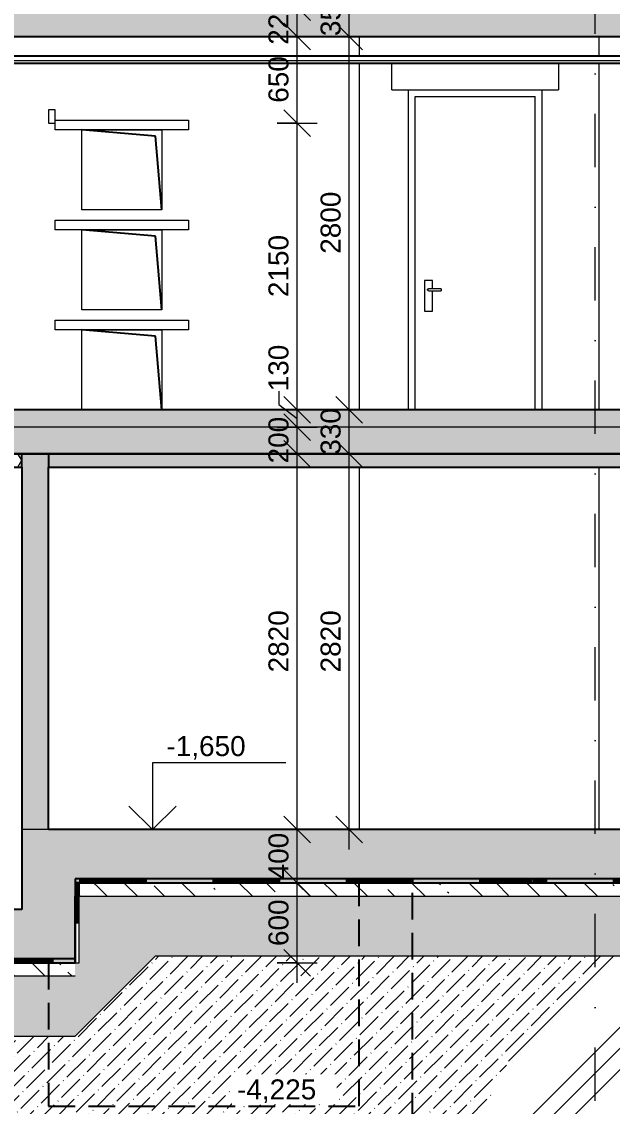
# Model space of a CAD drawing. Header units: millimetres. Extents: x 51291 to 245431, y -8645 to 72638.
# Drawn here: x 95098 to 99526, y -3725 to 4410 of the extents above; entities that cross this region are included whole.
import ezdxf

# ---------------------------------------------------------------- set-up
doc = ezdxf.new("R2010")
doc.units = ezdxf.units.MM
for name, pattern in [('HA_Dash_3mm-S1mm', [300, 200, -100]), ('HA_DashDot_10mm-S3mm', [1000, 400, -300, 0, -300]), ('HA_Dot-S4mm', [400, 0, -400])]:
    doc.linetypes.add(name, pattern=pattern)
for name, color, linetype, lineweight in [('A-____-____-DIMS', 9, 'Continuous', 5), ('A-____-____-DIMS-100', 9, 'Continuous', 5), ('A-CLNG-____-MCUT', 9, 'Continuous', 25), ('A-CLNG-____-PATT', 9, 'Continuous', 25), ('A-DETL-____-HDLN', 9, 'HA_Dash_3mm-S1mm', 25), ('A-DETL-____-THIN', 9, 'Continuous', 9), ('A-DETL-GENF-OTLN', 9, 'Continuous', 9), ('A-DOOR-____-OTLN', 9, 'Continuous', 9), ('A-DOOR-FRAM-OTLN', 9, 'Continuous', 9), ('A-FLOR-____-MCUT', 9, 'Continuous', 25), ('A-FLOR-____-PATT', 9, 'Continuous', 25), ('A-FLOR-HRAL-OTLN', 9, 'Continuous', 9), ('A-FLOR-LEVL-OTLN', 9, 'Continuous', 9), ('A-GENM-____-OTLN', 9, 'Continuous', 9), ('A-WALL-____-MCUT', 9, 'Continuous', 25), ('A-WALL-____-OTLN', 9, 'Continuous', 9), ('A-WALL-____-PATT', 9, 'Continuous', 25), ('G-____-____-DIMS', 9, 'Continuous', 5), ('I-WALL-____-MCUT', 9, 'Continuous', 25), ('I-WALL-____-OTLN', 9, 'Continuous', 9), ('S-BEAM-____-OTLN', 9, 'Continuous', 9), ('S-GRID-____-OTLN', 9, 'Continuous', 5)]:
    doc.layers.add(name, color=color, linetype=linetype, lineweight=lineweight)
doc.styles.add('Arial_1', font='arial.ttf', dxfattribs={"height": 150})
doc.dimstyles.new('Inner_Dimensions', dxfattribs={"dimscale": 304.8, "dimtxt": 153.03891, "dimasz": 0.656168, "dimexe": 0.492126, "dimexo": 0.0625, "dimgap": 0.065617, "dimtad": 1, "dimdec": 0, "dimzin": 0, "dimdsep": 46, "dimtxsty": 'Arial_1', "dimblk1": 'OBLIQUE', "dimblk2": 'OBLIQUE', "dimsah": 1, "dimcen": 0.09, "dimdle": 0.492126, "dimazin": 0, "dimtfac": 1, "dimtdec": 4, "dimtix": 1, "dimtmove": 0, "dimatfit": 3, "dimfxl": 0.492126, "dimfxlon": 1, "dimtvp": 1, "dimtolj": 1, "dimtzin": 0, "dimlwd": 9, "dimlwe": 9, "dimarcsym": 2})
doc.dimstyles.new('Inner_Dimensions_1', dxfattribs={"dimscale": 304.8, "dimtxt": 153.03891, "dimasz": 0.656168, "dimexe": 0.492126, "dimexo": 0.0625, "dimgap": 0.065617, "dimtad": 1, "dimdec": 0, "dimzin": 0, "dimdsep": 46, "dimtxsty": 'Arial_1', "dimblk1": 'OBLIQUE', "dimblk2": 'OBLIQUE', "dimsah": 1, "dimcen": 0.09, "dimdle": 0.492126, "dimazin": 0, "dimtfac": 1, "dimtdec": 4, "dimtix": 1, "dimtmove": 1, "dimatfit": 3, "dimfxl": 0.492126, "dimfxlon": 1, "dimtvp": 1, "dimtolj": 1, "dimtzin": 0, "dimlwd": 9, "dimlwe": 9, "dimarcsym": 2})
pattern_1 = [(315, (86778.3, 1865.4), (215.526, 215.526), []), (315, (86778.3, 2068.6), (215.526, 215.526), [127, -76.2, 12.7, -76.2, -127]), (315, (86778.3, 2068.6), (215.526, 215.526), [-292.1, 127, 0])]
pattern_2 = [(0, (86778.3, 1865.4), (117.187, 67.658), [78.125, -156.25]), (120, (86778.3, 1865.4), (-117.18755, 67.65879), [78.125, -156.25]), (60, (86778.3, 1865.4), (0.00045, 135.31679), [0, -156.25, 78.125, 0])]
pattern_3 = [(45, (86778.3, 1865.4), (41.4322, 151.91765), [195.312, -39.062, 3.353, -35.71])]

# ---------------------------------------------------------------- blocks, each defined once
blk = doc.blocks.new('HA_DR_Single_Swing_Solid_ButtFrame - In_FAS_900x2350_Unik-1894043-ŘEZ D-D OBJEKT D')
at = {"layer": 'A-DOOR-____-OTLN', "color": 250}
for p, q in [((6968.2, 2470), (6968.2, 2240)), ((7028.2, 2470), (6968.2, 2470)), ((7028.2, 2407.2), (7028.2, 2470)), ((7093.2, 2407.5), (6998.2, 2407.5)), ((6998.2, 2392.5), (7093.2, 2392.5)), ((7028.2, 2240), (7028.2, 2392.8)), ((6968.2, 2240), (7028.2, 2240))]:
    blk.add_line(p, q, dxfattribs=at)
for start_param, end_param in [(0, 1.570796), (1.570796, 3.141593)]:
    blk.add_ellipse((7093.2, 2400), major_axis=(0, 7.5), ratio=0.000002, start_param=start_param, end_param=end_param, dxfattribs=at)
for points, knots in [([(6990.7, 2400), (6990.7, 2400.7), (6990.8, 2401.6), (6991.2, 2402.9), (6991.7, 2403.8), (6992.1, 2404.4), (6992.5, 2404.9), (6993, 2405.4), (6993.6, 2406), (6994.3, 2406.4), (6994.9, 2406.7), (6995.3, 2406.9), (6995.8, 2407.1), (6996.2, 2407.2), (6996.7, 2407.4), (6997.2, 2407.4), (6997.7, 2407.5), (6998, 2407.5), (6998.2, 2407.5)], [0, 0, 0, 0, 0.0833333, 0.125, 0.1666667, 0.2083333, 0.2291667, 0.25, 0.2916667, 0.3333333, 0.3541667, 0.375, 0.3958333, 0.4166667, 0.4375, 0.4583333, 0.4791667, 0.5, 0.5, 0.5, 0.5]), ([(6998.2, 2392.5), (6998, 2392.5), (6997.7, 2392.5), (6997.2, 2392.6), (6996.7, 2392.6), (6996.2, 2392.8), (6995.8, 2392.9), (6995.3, 2393.1), (6994.9, 2393.3), (6994.4, 2393.5), (6994, 2393.8), (6993.5, 2394.1), (6993, 2394.6), (6992.5, 2395.1), (6992.1, 2395.6), (6991.7, 2396.2), (6991.2, 2397.1), (6990.8, 2398.4), (6990.7, 2399.3), (6990.7, 2400)], [0.5, 0.5, 0.5, 0.5, 0.5208333, 0.5416667, 0.5625, 0.5833333, 0.6041667, 0.625, 0.6458333, 0.6666667, 0.6875, 0.7083333, 0.75, 0.7708333, 0.7916667, 0.8333333, 0.875, 0.9166667, 1, 1, 1, 1])]:
    blk.add_open_spline(points, degree=3, knots=knots, dxfattribs=at)
at = {"layer": 'A-DOOR-FRAM-OTLN', "color": 250}
for p, q in [((6898.2, 1500), (6898.2, 3850)), ((6898.2, 3850), (7798.2, 3850)), ((7798.2, 1500), (7798.2, 3850))]:
    blk.add_line(p, q, dxfattribs=at)
blk = doc.blocks.new('HA_SFR_Wood_Rectangle - 50x100 JAKL-1851006-ŘEZ D-D OBJEKT D')
at = {"layer": 'S-BEAM-____-OTLN', "color": 250}
for p, q in [((8528.2, 3750), (8478.2, 3750)), ((8478.2, 3750), (8478.2, 3650)), ((8528.2, 3650), (8528.2, 3750)), ((8478.2, 3650), (8528.2, 3650))]:
    blk.add_line(p, q, dxfattribs=at)
blk = doc.blocks.new('TB_Porotherm KP7_1250mm - TB_Porotherm KP7_1250mm-V49-ŘEZ D-D OBJEKT D')
at = {"layer": 'A-GENM-____-OTLN', "color": 250}
for p, q in [((6723.2, 3900), (6723.2, 4100)), ((7973.2, 4100), (7973.2, 3900)), ((6723.2, 3900), (7973.2, 3900))]:
    blk.add_line(p, q, dxfattribs=at)
blk = doc.blocks.new('HA_GM_Opening_Rectangle_WallBased - Default-1970107-ŘEZ D-D OBJEKT D')
at = {"layer": 'A-DETL-GENF-OTLN', "color": 10, "lineweight": 25}
for p, q in [((4949.9, 3551.7), (4398.2, 3600)), ((4998.2, 3000), (4949.9, 3551.7))]:
    blk.add_line(p, q, dxfattribs=at)
blk = doc.blocks.new('HA_GM_Opening_Rectangle_WallBased - Default-1970372-ŘEZ D-D OBJEKT D')
at = {"layer": 'A-DETL-GENF-OTLN', "color": 10, "lineweight": 25}
for p, q in [((4949.9, 2051.7), (4398.2, 2100)), ((4998.2, 1500), (4949.9, 2051.7))]:
    blk.add_line(p, q, dxfattribs=at)
blk = doc.blocks.new('HA_GM_Opening_Rectangle_WallBased - Default-1970516-ŘEZ D-D OBJEKT D')
at = {"layer": 'A-DETL-GENF-OTLN', "color": 10, "lineweight": 25}
for p, q in [((4949.9, 2801.7), (4398.2, 2850)), ((4998.2, 2250), (4949.9, 2801.7))]:
    blk.add_line(p, q, dxfattribs=at)
blk = doc.blocks.new('TB_Porotherm KP11_5_1000mm - TB_Porotherm KP11_5_1000mm-V63-ŘEZ D-D OBJEKT D')
at = {"layer": 'A-GENM-____-OTLN', "color": 250}
for p, q in [((8528.2, 6750), (8528.2, 6821)), ((8528.2, 6821), (9528.2, 6821)), ((9528.2, 6821), (9528.2, 6750)), ((9528.2, 6750), (8528.2, 6750))]:
    blk.add_line(p, q, dxfattribs=at)
blk = doc.blocks.new('185-01_OBJEKT D_Central_rvt-2-ŘEZ D-D OBJEKT D')
at = {"layer": 'A-FLOR-____-PATT', "lineweight": 9}
for points in [[(9251.4, 4300), (22158.2, 4300), (22158.2, 4520), (-5301.8, 4520), (-5301.8, 4300), (8692, 4300)], [(22158.2, 1170), (22158.2, 1370), (-5661.8, 1370), (-5661.8, 1170), (22117.6, 1170)]]:
    blk.add_hatch(color=254, dxfattribs=at).paths.add_polyline_path(points)
at = {"layer": 'A-FLOR-____-PATT', "lineweight": 5}
h = blk.add_hatch(color=7, dxfattribs=at)
h.paths.add_polyline_path([(-5301.8, 1370), (-1316.8, 1370), (-1316.8, 1500), (-5301.8, 1500), (-5301.8, 1387.2)])
h.paths.add_polyline_path([(21558.2, 1370), (21798.2, 1370), (21798.2, 1500), (-1201.8, 1500), (-1201.8, 1370), (20998.8, 1370)])
at = {"layer": 'A-CLNG-____-MCUT', "color": 10}
for p, q in [((12218.2, 4152), (1273.2, 4152)), ((1273.2, 4100), (12218.2, 4100))]:
    blk.add_line(p, q, dxfattribs=at)
at = {"layer": 'A-CLNG-____-MCUT', "color": 250, "lineweight": 9}
blk.add_line((12218.2, 4116), (1273.2, 4116), dxfattribs=at)
at = {"layer": 'A-FLOR-____-MCUT', "color": 10}
for p, q in [((1273.2, 4300), (12218.2, 4300)), ((20998.2, 1500), (-1201.8, 1500)), ((-5661.8, 1170), (22158.2, 1170))]:
    blk.add_line(p, q, dxfattribs=at)
at = {"layer": 'A-FLOR-____-MCUT', "color": 250, "lineweight": 9}
blk.add_line((21798.2, 1370), (-1201.8, 1370), dxfattribs=at)
at = {"layer": 'A-WALL-____-OTLN', "color": 250}
for p, q in [((6848.2, 1500), (6848.2, 3900)), ((6848.2, 3900), (7848.2, 3900)), ((7848.2, 3900), (7848.2, 1500))]:
    blk.add_line(p, q, dxfattribs=at)
at = {"layer": 'I-WALL-____-OTLN', "color": 250}
for p, q in [((6478.2, 4300), (6478.2, 4152)), ((8278.2, 4152), (8278.2, 4300)), ((6478.2, 4100), (6478.2, 1500)), ((8278.2, 1500), (8278.2, 4100)), ((6478.2, 3680), (6478.2, 3680)), ((4398.2, 3000), (4398.2, 3600)), ((4398.2, 3600), (4998.2, 3600)), ((4998.2, 3600), (4998.2, 3000)), ((4998.2, 3000), (4398.2, 3000)), ((4398.2, 2250), (4398.2, 2850)), ((4398.2, 2850), (4998.2, 2850)), ((4998.2, 2850), (4998.2, 2250)), ((4998.2, 2250), (4398.2, 2250)), ((4398.2, 1500), (4398.2, 2100)), ((4398.2, 2100), (4998.2, 2100)), ((4998.2, 2100), (4998.2, 1500))]:
    blk.add_line(p, q, dxfattribs=at)
at = {"layer": 'A-DOOR-____-OTLN', "color": 250, "lineweight": 9}
blk.add_blockref('HA_DR_Single_Swing_Solid_ButtFrame - In_FAS_900x2350_Unik-1894043-ŘEZ D-D OBJEKT D', (0, 0), dxfattribs=at)
at = {"layer": 'A-GENM-____-OTLN', "color": 250, "lineweight": 9}
for name, p in [('TB_Porotherm KP7_1250mm - TB_Porotherm KP7_1250mm-V49-ŘEZ D-D OBJEKT D', (0, 0)), ('TB_Porotherm KP11_5_1000mm - TB_Porotherm KP11_5_1000mm-V63-ŘEZ D-D OBJEKT D', (-4330, -3150)), ('HA_GM_Opening_Rectangle_WallBased - Default-1970107-ŘEZ D-D OBJEKT D', (0, 0)), ('TB_Porotherm KP11_5_1000mm - TB_Porotherm KP11_5_1000mm-V63-ŘEZ D-D OBJEKT D', (-4330, -3900)), ('HA_GM_Opening_Rectangle_WallBased - Default-1970516-ŘEZ D-D OBJEKT D', (0, 0)), ('TB_Porotherm KP11_5_1000mm - TB_Porotherm KP11_5_1000mm-V63-ŘEZ D-D OBJEKT D', (-4330, -4650)), ('HA_GM_Opening_Rectangle_WallBased - Default-1970372-ŘEZ D-D OBJEKT D', (0, 0))]:
    blk.add_blockref(name, p, dxfattribs=at)
at = {"layer": 'S-BEAM-____-OTLN', "color": 250, "lineweight": 9}
blk.add_blockref('HA_SFR_Wood_Rectangle - 50x100 JAKL-1851006-ŘEZ D-D OBJEKT D', (-4329.9, 0), dxfattribs=at)
blk = doc.blocks.new('Railing - 25mm-2230706-ŘEZ D-D OBJEKT D')
at = {"layer": 'A-FLOR-HRAL-OTLN'}
blk.add_line((8278, 1500), (8278, 2541), dxfattribs=at)
blk = doc.blocks.new('Railing - Railing-2230544-ŘEZ D-D OBJEKT D')
blk.add_blockref('Railing - 25mm-2230706-ŘEZ D-D OBJEKT D', (0, 0))
blk = doc.blocks.new('Top Rail Type - Top Rail_Internal_-2230694-ŘEZ D-D OBJEKT D')
at = {"layer": 'A-FLOR-HRAL-OTLN'}
blk.add_line((8278, 2541), (8278, 2600), dxfattribs=at)
blk = doc.blocks.new('Spot Elevations - Default-792506-ŘEZ D-D OBJEKT D')
at = {"layer": 'G-____-____-DIMS', "lineweight": 9}
for p, q in [((5929, -1150), (4929, -1150)), ((4929, -1150), (4929, -1650)), ((4752.3, -1473.2), (4929, -1650)), ((4929, -1650), (5105.8, -1473.2))]:
    blk.add_line(p, q, dxfattribs=at)
blk = doc.blocks.new('DIMBLOCK48-ŘEZ D-D OBJEKT D')
at = {"layer": 'A-____-____-DIMS-100', "lineweight": 9}
for p, q in [((97553.8, 1170), (97453.8, 1270)), ((97403.8, 1170), (97703.8, 1170)), ((97553.8, 1170), (97403.8, 1170)), ((97553.8, -1800), (97553.8, 1170)), ((97553.8, 1170), (97653.8, 1070)), ((97553.8, -1650), (97453.8, -1550)), ((97403.8, -1650), (97703.8, -1650)), ((97553.8, -1650), (97403.8, -1650)), ((97553.8, -1650), (97653.8, -1750))]:
    blk.add_line(p, q, dxfattribs=at)
at = {"layer": 'A-____-____-DIMS-100', "color": 0, "lineweight": 9, "insert": (97339.1, -470.7), "char_height": 150, "width": 553.765, "attachment_point": 1, "rotation": 90, "line_spacing_factor": 0.941778, "style": 'Arial_1'}
blk.add_mtext('2820', dxfattribs=at)
blk = doc.blocks.new('_Oblique')
at = {"color": 0, "linetype": 'ByBlock', "lineweight": -2}
blk.add_line((-0.5, -0.5), (0.5, 0.5), dxfattribs=at)
blk = doc.blocks.new('DIMBLOCK49-ŘEZ D-D OBJEKT D')
at = {"layer": 'A-____-____-DIMS-100', "lineweight": 9}
for p, q in [((97553.8, 1500), (97453.8, 1600)), ((97403.8, 1500), (97703.8, 1500)), ((97553.8, 1500), (97403.8, 1500)), ((97553.8, 1170), (97553.8, 1500)), ((97553.8, 1500), (97653.8, 1400)), ((97553.8, 1170), (97453.8, 1270)), ((97403.8, 1170), (97703.8, 1170)), ((97553.8, 1170), (97403.8, 1170)), ((97553.8, 1170), (97653.8, 1070))]:
    blk.add_line(p, q, dxfattribs=at)
at = {"layer": 'A-____-____-DIMS-100', "color": 0, "lineweight": 9, "insert": (97339.1, 1161.9), "char_height": 150, "width": 415.324, "attachment_point": 1, "rotation": 90, "line_spacing_factor": 0.941778, "style": 'Arial_1'}
blk.add_mtext('330', dxfattribs=at)
blk = doc.blocks.new('DIMBLOCK50-ŘEZ D-D OBJEKT D')
at = {"layer": 'A-____-____-DIMS-100', "lineweight": 9}
for p, q in [((97553.8, 4300), (97453.8, 4400)), ((97403.8, 4300), (97703.8, 4300)), ((97553.8, 4300), (97403.8, 4300)), ((97553.8, 1500), (97553.8, 4300)), ((97553.8, 4300), (97653.8, 4200)), ((97553.8, 1500), (97453.8, 1600)), ((97403.8, 1500), (97703.8, 1500)), ((97553.8, 1500), (97403.8, 1500)), ((97553.8, 1500), (97653.8, 1400))]:
    blk.add_line(p, q, dxfattribs=at)
at = {"layer": 'A-____-____-DIMS-100', "color": 0, "lineweight": 9, "insert": (97339.1, 2669.3), "char_height": 150, "width": 553.765, "attachment_point": 1, "rotation": 90, "line_spacing_factor": 0.941778, "style": 'Arial_1'}
blk.add_mtext('2800', dxfattribs=at)
blk = doc.blocks.new('DIMBLOCK51-ŘEZ D-D OBJEKT D')
at = {"layer": 'A-____-____-DIMS-100', "lineweight": 9}
for p, q in [((97553.8, 4650), (97453.8, 4750)), ((97403.8, 4650), (97703.8, 4650)), ((97553.8, 4650), (97403.8, 4650)), ((97553.8, 4300), (97553.8, 4650)), ((97553.8, 4650), (97653.8, 4550)), ((97553.8, 4300), (97453.8, 4400)), ((97403.8, 4300), (97703.8, 4300)), ((97553.8, 4300), (97403.8, 4300)), ((97553.8, 4300), (97653.8, 4200))]:
    blk.add_line(p, q, dxfattribs=at)
at = {"layer": 'A-____-____-DIMS-100', "color": 0, "lineweight": 9, "insert": (97339.1, 4301.9), "char_height": 150, "width": 415.324, "attachment_point": 1, "rotation": 90, "line_spacing_factor": 0.941778, "style": 'Arial_1'}
blk.add_mtext('350', dxfattribs=at)
blk = doc.blocks.new('DIMBLOCK55-ŘEZ D-D OBJEKT D')
at = {"layer": 'A-____-____-DIMS-100', "lineweight": 9}
for p, q in [((97162.9, 1170), (97062.9, 1270)), ((97012.9, 1170), (97312.9, 1170)), ((97162.9, 1170), (97012.9, 1170)), ((97162.9, -1800), (97162.9, 1170)), ((97162.9, 1170), (97262.9, 1070)), ((97162.9, -1650), (97062.9, -1550)), ((97012.9, -1650), (97312.9, -1650)), ((97162.9, -1650), (97012.9, -1650)), ((97162.9, -1650), (97262.9, -1750))]:
    blk.add_line(p, q, dxfattribs=at)
at = {"layer": 'A-____-____-DIMS-100', "color": 0, "lineweight": 9, "insert": (96948.2, -470.7), "char_height": 150, "width": 553.765, "attachment_point": 1, "rotation": 90, "line_spacing_factor": 0.941778, "style": 'Arial_1'}
blk.add_mtext('2820', dxfattribs=at)
blk = doc.blocks.new('DIMBLOCK56-ŘEZ D-D OBJEKT D')
at = {"layer": 'A-____-____-DIMS-100', "lineweight": 9}
for p, q in [((97162.9, 1370), (97062.9, 1470)), ((97012.9, 1370), (97312.9, 1370)), ((97162.9, 1370), (97012.9, 1370)), ((97162.9, 1170), (97162.9, 1370)), ((97162.9, 1370), (97262.9, 1270)), ((97162.9, 1170), (97062.9, 1270)), ((97012.9, 1170), (97312.9, 1170)), ((97162.9, 1170), (97012.9, 1170)), ((97162.9, 1170), (97262.9, 1070))]:
    blk.add_line(p, q, dxfattribs=at)
at = {"layer": 'A-____-____-DIMS-100', "color": 0, "lineweight": 9, "insert": (96948.2, 1096.9), "char_height": 150, "width": 415.324, "attachment_point": 1, "rotation": 90, "line_spacing_factor": 0.941778, "style": 'Arial_1'}
blk.add_mtext('200', dxfattribs=at)
blk = doc.blocks.new('DIMBLOCK57-ŘEZ D-D OBJEKT D')
at = {"layer": 'A-____-____-DIMS-100', "lineweight": 9}
for p, q in [((97025.2, 1637.7), (97025.2, 1537.7)), ((97162.9, 1500), (97062.9, 1600)), ((97012.9, 1500), (97312.9, 1500)), ((97162.9, 1500), (97012.9, 1500)), ((97025.2, 1537.7), (97162.9, 1435)), ((97162.9, 1370), (97062.9, 1470)), ((97162.9, 1370), (97162.9, 1500)), ((97162.9, 1500), (97262.9, 1400)), ((97012.9, 1370), (97312.9, 1370)), ((97162.9, 1370), (97012.9, 1370)), ((97162.9, 1370), (97262.9, 1270))]:
    blk.add_line(p, q, dxfattribs=at)
at = {"layer": 'A-____-____-DIMS-100', "color": 0, "lineweight": 9, "insert": (96948.2, 1637.7), "char_height": 150, "width": 415.324, "attachment_point": 1, "rotation": 90, "line_spacing_factor": 0.941778, "style": 'Arial_1'}
blk.add_mtext('130', dxfattribs=at)
blk = doc.blocks.new('DIMBLOCK58-ŘEZ D-D OBJEKT D')
at = {"layer": 'A-____-____-DIMS-100', "lineweight": 9}
for p, q in [((97162.9, 3650), (97062.9, 3750)), ((97012.9, 3650), (97312.9, 3650)), ((97162.9, 3650), (97012.9, 3650)), ((97162.9, 1500), (97162.9, 3650)), ((97162.9, 3650), (97262.9, 3550)), ((97162.9, 1500), (97062.9, 1600)), ((97012.9, 1500), (97312.9, 1500)), ((97162.9, 1500), (97012.9, 1500)), ((97162.9, 1500), (97262.9, 1400))]:
    blk.add_line(p, q, dxfattribs=at)
at = {"layer": 'A-____-____-DIMS-100', "color": 0, "lineweight": 9, "insert": (96948.2, 2344.3), "char_height": 150, "width": 553.765, "attachment_point": 1, "rotation": 90, "line_spacing_factor": 0.941778, "style": 'Arial_1'}
blk.add_mtext('2150', dxfattribs=at)
blk = doc.blocks.new('DIMBLOCK59-ŘEZ D-D OBJEKT D')
at = {"layer": 'A-____-____-DIMS-100', "lineweight": 9}
for p, q in [((97162.9, 4300), (97062.9, 4400)), ((97012.9, 4300), (97312.9, 4300)), ((97162.9, 4300), (97012.9, 4300)), ((97162.9, 3650), (97162.9, 4300)), ((97162.9, 4300), (97262.9, 4200)), ((97162.9, 3650), (97062.9, 3750)), ((97012.9, 3650), (97312.9, 3650)), ((97162.9, 3650), (97012.9, 3650)), ((97162.9, 3650), (97262.9, 3550))]:
    blk.add_line(p, q, dxfattribs=at)
at = {"layer": 'A-____-____-DIMS-100', "color": 0, "lineweight": 9, "insert": (96948.2, 3801.9), "char_height": 150, "width": 415.324, "attachment_point": 1, "rotation": 90, "line_spacing_factor": 0.941778, "style": 'Arial_1'}
blk.add_mtext('650', dxfattribs=at)
blk = doc.blocks.new('DIMBLOCK60-ŘEZ D-D OBJEKT D')
at = {"layer": 'A-____-____-DIMS-100', "lineweight": 9}
for p, q in [((97162.9, 4520), (97062.9, 4620)), ((97012.9, 4520), (97312.9, 4520)), ((97162.9, 4520), (97012.9, 4520)), ((97162.9, 4300), (97162.9, 4520)), ((97162.9, 4520), (97262.9, 4420)), ((97162.9, 4300), (97062.9, 4400)), ((97012.9, 4300), (97312.9, 4300)), ((97162.9, 4300), (97012.9, 4300)), ((97162.9, 4300), (97262.9, 4200))]:
    blk.add_line(p, q, dxfattribs=at)
at = {"layer": 'A-____-____-DIMS-100', "color": 0, "lineweight": 9, "insert": (96948.2, 4236.9), "char_height": 150, "width": 415.324, "attachment_point": 1, "rotation": 90, "line_spacing_factor": 0.941778, "style": 'Arial_1'}
blk.add_mtext('220', dxfattribs=at)
blk = doc.blocks.new('DIMBLOCK68-ŘEZ D-D OBJEKT D')
at = {"layer": 'A-____-____-DIMS-100', "lineweight": 9}
for p, q in [((97162.9, -2050), (97062.9, -1950)), ((97012.9, -2050), (97312.9, -2050)), ((97162.9, -2050), (97012.9, -2050)), ((97162.9, -2800), (97162.9, -2050)), ((97162.9, -2050), (97262.9, -2150)), ((97162.9, -2650), (97062.9, -2550)), ((97012.9, -2650), (97312.9, -2650)), ((97162.9, -2650), (97012.9, -2650)), ((97162.9, -2650), (97262.9, -2750))]:
    blk.add_line(p, q, dxfattribs=at)
at = {"layer": 'A-____-____-DIMS-100', "color": 0, "lineweight": 9, "insert": (96948.2, -2523.1), "char_height": 150, "width": 415.324, "attachment_point": 1, "rotation": 90, "line_spacing_factor": 0.941778, "style": 'Arial_1'}
blk.add_mtext('600', dxfattribs=at)
blk = doc.blocks.new('DIMBLOCK69-ŘEZ D-D OBJEKT D')
at = {"layer": 'A-____-____-DIMS-100', "lineweight": 9}
for p, q in [((97162.9, -2050), (97162.9, -1500)), ((97162.9, -1650), (97062.9, -1550)), ((97012.9, -1650), (97312.9, -1650)), ((97162.9, -1650), (97012.9, -1650)), ((97162.9, -1650), (97262.9, -1750)), ((97162.9, -2050), (97062.9, -1950)), ((97012.9, -2050), (97312.9, -2050)), ((97162.9, -2050), (97012.9, -2050)), ((97162.9, -2050), (97262.9, -2150))]:
    blk.add_line(p, q, dxfattribs=at)
at = {"layer": 'A-____-____-DIMS-100', "color": 0, "lineweight": 9, "insert": (96948.2, -2023.1), "char_height": 150, "width": 415.324, "attachment_point": 1, "rotation": 90, "line_spacing_factor": 0.941778, "style": 'Arial_1'}
blk.add_mtext('400', dxfattribs=at)

msp = doc.modelspace()

# ---------------------------------------------------------------- hatches: boundary and pattern name
at = {"layer": 'A-CLNG-____-PATT', "lineweight": 5}
h = msp.add_hatch(dxfattribs=at)
h.set_pattern_fill('FP_29', color=256, style=0, pattern_type=2)
h.set_pattern_definition(pattern_2)
h.paths.add_polyline_path([(95098.4, 1070), (95098.4, 1170), (92983.4, 1170), (92983.4, 1070), (94248.4, 1070)])
h = msp.add_hatch(dxfattribs=at)
h.set_pattern_fill('FP_29', color=256, style=0, pattern_type=2)
h.set_pattern_definition(pattern_2)
h.paths.add_polyline_path([(100401.8, 1070), (103453.4, 1070), (103453.4, 1170), (95298.4, 1170), (95298.4, 1070), (99842.4, 1070)])
h = msp.add_hatch(dxfattribs=at)
h.set_pattern_fill('FP_30', color=256, angle=-270, style=0, pattern_type=2)
h.set_pattern_definition([(270, (100033.5, -2020), (1000, 6e-14), []), (270, (100023.5, -2020), (1000, 6e-14), []), (270, (100013.5, -2020), (1000, 6e-14), []), (270, (100003.5, -2020), (1000, 6e-14), []), (270, (99993.5, -2020), (1000, 6e-14), []), (270, (99983.5, -2020), (1000, 6e-14), []), (270, (99973.5, -2020), (1000, 6e-14), []), (270, (99963.5, -2020), (1000, 6e-14), []), (270, (99953.5, -2020), (1000, 6e-14), []), (270, (99943.5, -2020), (1000, 6e-14), []), (270, (99933.5, -2020), (1000, 6e-14), []), (270, (99923.5, -2020), (1000, 6e-14), []), (270, (99913.5, -2020), (1000, 6e-14), []), (270, (99903.5, -2020), (1000, 6e-14), []), (270, (99893.5, -2020), (1000, 6e-14), []), (270, (99883.5, -2020), (1000, 6e-14), []), (270, (99873.5, -2020), (1000, 6e-14), []), (270, (99863.5, -2020), (1000, 6e-14), []), (270, (99853.5, -2020), (1000, 6e-14), []), (270, (99843.5, -2020), (1000, 6e-14), []), (270, (99833.5, -2020), (1000, 6e-14), []), (270, (99823.5, -2020), (1000, 6e-14), []), (270, (99813.5, -2020), (1000, 6e-14), []), (270, (99803.5, -2020), (1000, 6e-14), []), (270, (99793.5, -2020), (1000, 6e-14), []), (270, (99783.5, -2020), (1000, 6e-14), []), (270, (99773.5, -2020), (1000, 6e-14), []), (270, (99763.5, -2020), (1000, 6e-14), []), (270, (99753.5, -2020), (1000, 6e-14), []), (270, (99743.5, -2020), (1000, 6e-14), []), (270, (99733.5, -2020), (1000, 6e-14), []), (270, (99723.5, -2020), (1000, 6e-14), []), (270, (99713.5, -2020), (1000, 6e-14), []), (270, (99703.5, -2020), (1000, 6e-14), []), (270, (99693.5, -2020), (1000, 6e-14), []), (270, (99683.5, -2020), (1000, 6e-14), []), (270, (99673.5, -2020), (1000, 6e-14), []), (270, (99663.5, -2020), (1000, 6e-14), []), (270, (99653.5, -2020), (1000, 6e-14), []), (270, (99643.5, -2020), (1000, 6e-14), []), (270, (99633.5, -2020), (1000, 6e-14), []), (270, (99623.5, -2020), (1000, 6e-14), []), (270, (99613.5, -2020), (1000, 6e-14), []), (270, (99603.5, -2020), (1000, 6e-14), []), (270, (99593.5, -2020), (1000, 6e-14), []), (270, (99583.5, -2020), (1000, 6e-14), []), (270, (99573.5, -2020), (1000, 6e-14), []), (270, (99563.5, -2020), (1000, 6e-14), []), (270, (99553.5, -2020), (1000, 6e-14), []), (270, (99543.5, -2020), (1000, 6e-14), []), (270, (99533.5, -2020), (1000, 6e-14), [])])
h.paths.add_polyline_path([(104317.6, -2050), (104568.5, -2050), (104568.5, -2020), (95498.4, -2020), (95498.4, -2050), (102080, -2050)])
h = msp.add_hatch(dxfattribs=at)
h.set_pattern_fill('FP_31', color=256, angle=-270, style=0, pattern_type=2)
h.set_pattern_definition([(270, (99333.5, -2620), (1000, 6e-14), []), (270, (99323.5, -2620), (1000, 6e-14), []), (270, (99313.5, -2620), (1000, 6e-14), []), (270, (99303.5, -2620), (1000, 6e-14), []), (270, (99293.5, -2620), (1000, 6e-14), []), (270, (99283.5, -2620), (1000, 6e-14), []), (270, (99273.5, -2620), (1000, 6e-14), []), (270, (99263.5, -2620), (1000, 6e-14), []), (270, (99253.5, -2620), (1000, 6e-14), []), (270, (99243.5, -2620), (1000, 6e-14), []), (270, (99233.5, -2620), (1000, 6e-14), []), (270, (99223.5, -2620), (1000, 6e-14), []), (270, (99213.5, -2620), (1000, 6e-14), []), (270, (99203.5, -2620), (1000, 6e-14), []), (270, (99193.5, -2620), (1000, 6e-14), []), (270, (99183.5, -2620), (1000, 6e-14), []), (270, (99173.5, -2620), (1000, 6e-14), []), (270, (99163.5, -2620), (1000, 6e-14), []), (270, (99153.5, -2620), (1000, 6e-14), []), (270, (99143.5, -2620), (1000, 6e-14), []), (270, (99133.5, -2620), (1000, 6e-14), []), (270, (99123.5, -2620), (1000, 6e-14), []), (270, (99113.5, -2620), (1000, 6e-14), []), (270, (99103.5, -2620), (1000, 6e-14), []), (270, (99093.5, -2620), (1000, 6e-14), []), (270, (99083.5, -2620), (1000, 6e-14), []), (270, (99073.5, -2620), (1000, 6e-14), []), (270, (99063.5, -2620), (1000, 6e-14), []), (270, (99053.5, -2620), (1000, 6e-14), []), (270, (99043.5, -2620), (1000, 6e-14), []), (270, (99033.5, -2620), (1000, 6e-14), []), (270, (99023.5, -2620), (1000, 6e-14), []), (270, (99013.5, -2620), (1000, 6e-14), []), (270, (99003.5, -2620), (1000, 6e-14), []), (270, (98993.5, -2620), (1000, 6e-14), []), (270, (98983.5, -2620), (1000, 6e-14), []), (270, (98973.5, -2620), (1000, 6e-14), []), (270, (98963.5, -2620), (1000, 6e-14), []), (270, (98953.5, -2620), (1000, 6e-14), []), (270, (98943.5, -2620), (1000, 6e-14), []), (270, (98933.5, -2620), (1000, 6e-14), []), (270, (98923.5, -2620), (1000, 6e-14), []), (270, (98913.5, -2620), (1000, 6e-14), []), (270, (98903.5, -2620), (1000, 6e-14), []), (270, (98893.5, -2620), (1000, 6e-14), []), (270, (98883.5, -2620), (1000, 6e-14), []), (270, (98873.5, -2620), (1000, 6e-14), []), (270, (98863.5, -2620), (1000, 6e-14), []), (270, (98853.5, -2620), (1000, 6e-14), []), (270, (98843.5, -2620), (1000, 6e-14), []), (270, (98833.5, -2620), (1000, 6e-14), [])])
h.paths.add_polyline_path([(94098.4, -2650), (95498.4, -2650), (95498.4, -2620), (94098.4, -2620)])
at = {"layer": 'A-DETL-GENF-OTLN', "lineweight": 5}
h = msp.add_hatch(dxfattribs=at)
h.set_pattern_fill('FP_33', color=50, style=0, pattern_type=2)
h.set_pattern_definition([(45, (86778.3, 1865.4), (-449.013, 449.013), []), (45, (86937.05, 1865.4), (0, 898.026), []), (45, (86619.55, 1865.4), (0, 898.026), [])])
h.paths.add_polyline_path([(99842.4, -4390.7), (114228.6, -4390.7), (114228.6, -2600), (114093.6, -2600), (113653.1, -2590.5), (113325.9, -2556.1), (112957.2, -2648), (112607.9, -2560.9), (112451.2, -2600), (112003.4, -2631.7), (111844.2, -2615), (111558.9, -2522.3), (111170.8, -2619.1), (110233.1, -2553.5), (109760.4, -2636.9), (109263.1, -2584.6), (108405.3, -2645.4), (106286.6, -2571.4), (106048.4, -2600), (105778.7, -2600), (105628.2, -2618.1), (105369.6, -2590.9), (101870.7, -2675.6), (101755, -2537.7), (101253.9, -2600), (100633.9, -2645.9), (100333.2, -2536.5), (99748.2, -2598.8), (99440.9, -2600), (98840.9, -3200), (98328.4, -4225), (94598.4, -4225), (94085.9, -3200), (84548.6, -3200), (84548.6, -4390.7), (98840.9, -4390.7)])
h.paths.add_polyline_path([(117743.2, -4390.7), (117743.2, 1482.7), (117197.7, 1501.8), (117197.7, 1493.5), (117479.6, 1488.6), (117388.7, 449.5), (117388.7, 250), (116688.6, 250), (116688.6, 451.2), (116607.9, 1374.2), (115670.5, 1374.2), (114474.5, 1415.9), (114258.6, 1200), (114588.6, 1200), (114588.6, -4390.7), (114723.6, -4390.7)])
h.paths.add_polyline_path([(81941.7, -4390.7), (84248.6, -4390.7), (84248.6, -500), (84548.6, -500), (82978.8, 1069.8), (82878.1, 1068.7), (82797.7, 150), (82797.7, -50), (82146.1, -50), (82146.1, 151.2), (82068.5, 1038), (81941.7, 1033.6), (81941.7, -4359.2)])
h.paths.add_polyline_path([(82596.1, 150), (82597.7, 150), (82597.7, 1276.6), (82596.1, 1276.5), (82596.1, 449.5)])
h.paths.add_polyline_path([(82316.1, 150), (82316.1, 1046.6), (82307.5, 1046.3), (82307.5, 150)])
h = msp.add_hatch(dxfattribs=at)
h.set_pattern_fill('FP_36', color=50, style=0, pattern_type=2)
h.set_pattern_definition([(45, (86778.3, 1865.4), (41.43221, 151.91765), [195.313, -39.063, 3.353, -35.71])])
h.paths.add_polyline_path([(95948.4, -2750), (96098.4, -2600), (99230.9, -2600), (99748.2, -2598.8), (100333.2, -2536.5), (100633.9, -2645.9), (101253.9, -2600), (101755, -2537.7), (101870.7, -2675.6), (105369.6, -2590.9), (105628.2, -2618.1), (105778.7, -2600), (106048.4, -2600), (106286.6, -2571.4), (108405.3, -2645.4), (109263.1, -2584.6), (109760.4, -2636.9), (110233.1, -2553.5), (111170.8, -2619.1), (111558.9, -2522.3), (111844.2, -2615), (112003.4, -2631.7), (112451.2, -2600), (112607.9, -2560.9), (112957.2, -2648), (113325.9, -2556.1), (113653.1, -2590.5), (114093.6, -2600), (114228.6, -2600), (114228.6, -2150), (95528.4, -2150), (95528.4, -2650), (95498.4, -2650), (95498.4, -2750)])
h = msp.add_hatch(dxfattribs=at)
h.set_pattern_fill('FP_35', color=50, style=0, pattern_type=2)
h.set_pattern_definition(pattern_3)
h.paths.add_polyline_path([(98328.4, -4225), (98840.9, -3200), (99440.9, -2600), (96098.4, -2600), (95498.4, -3200), (94085.9, -3200), (94598.4, -4225), (97604.8, -4225)])
h = msp.add_hatch(dxfattribs=at)
h.set_pattern_fill('FP_35', color=50, style=0, pattern_type=2)
h.set_pattern_definition(pattern_3)
h.paths.add_polyline_path([(84548.6, -3200), (95498.4, -3200), (95948.4, -2750), (84548.6, -2750)])
at = {"layer": 'A-FLOR-____-PATT', "lineweight": 9}
for points in [[(113308.6, -2050), (113308.6, -1650), (95098.4, -1650), (95098.4, -2050), (113268, -2050)], [(95498.4, -2650), (95498.4, -2250), (85488.6, -2250), (85488.6, -2650), (95367.2, -2650)]]:
    msp.add_hatch(color=256, dxfattribs=at).paths.add_polyline_path(points)
at = {"layer": 'A-FLOR-____-PATT', "lineweight": 5}
h = msp.add_hatch(dxfattribs=at)
h.set_pattern_fill('FP_28', color=256, style=0, pattern_type=2)
h.set_pattern_definition(pattern_1)
h.paths.add_polyline_path([(113268, -2150), (113308.6, -2150), (113308.6, -2050), (95498.4, -2050.9), (95498.4, -2150), (112607.9, -2150)])
h = msp.add_hatch(dxfattribs=at)
h.set_pattern_fill('FP_28', color=256, style=0, pattern_type=2)
h.set_pattern_definition(pattern_1)
h.paths.add_polyline_path([(85488.6, -2750), (95498.4, -2750), (95498.4, -2650), (85488.6, -2650)])
at = {"layer": 'A-WALL-____-PATT', "lineweight": 9}
for points in [[(95098.4, -1650), (95298.4, -1650), (95298.4, 1170), (95098.4, 1170), (95098.4, -800.7)], [(95367.2, -2250), (95498.4, -2250), (95498.4, -2050), (95098.4, -2050.9), (95098.4, -2250)]]:
    msp.add_hatch(color=256, dxfattribs=at).paths.add_polyline_path(points)
at = {"layer": 'A-WALL-____-PATT', "lineweight": 5}
h = msp.add_hatch(dxfattribs=at)
h.set_pattern_fill('FP_32', color=256, angle=90, style=0, pattern_type=2)
h.set_pattern_definition([(180, (95528.4, -2350), (-2e-12, -1000), []), (180, (95528.4, -2340), (-2e-12, -1000), []), (180, (95528.4, -2330), (-2e-12, -1000), []), (180, (95528.4, -2320), (-2e-12, -1000), []), (180, (95528.4, -2310), (-2e-12, -1000), []), (180, (95528.4, -2300), (-2e-12, -1000), []), (180, (95528.4, -2290), (-2e-12, -1000), []), (180, (95528.4, -2280), (-2e-12, -1000), []), (180, (95528.4, -2270), (-2e-12, -1000), []), (180, (95528.4, -2260), (-2e-12, -1000), []), (180, (95528.4, -2250), (-2e-12, -1000), []), (180, (95528.4, -2240), (-2e-12, -1000), []), (180, (95528.4, -2230), (-2e-12, -1000), []), (180, (95528.4, -2220), (-2e-12, -1000), []), (180, (95528.4, -2210), (-2e-12, -1000), []), (180, (95528.4, -2200), (-2e-12, -1000), []), (180, (95528.4, -2190), (-2e-12, -1000), []), (180, (95528.4, -2180), (-2e-12, -1000), []), (180, (95528.4, -2170), (-2e-12, -1000), []), (180, (95528.4, -2160), (-2e-12, -1000), []), (180, (95528.4, -2150), (-2e-12, -1000), []), (180, (95528.4, -2140), (-2e-12, -1000), []), (180, (95528.4, -2130), (-2e-12, -1000), []), (180, (95528.4, -2120), (-2e-12, -1000), []), (180, (95528.4, -2110), (-2e-12, -1000), []), (180, (95528.4, -2100), (-2e-12, -1000), []), (180, (95528.4, -2090), (-2e-12, -1000), []), (180, (95528.4, -2080), (-2e-12, -1000), []), (180, (95528.4, -2070), (-2e-12, -1000), []), (180, (95528.4, -2060), (-2e-12, -1000), []), (180, (95528.4, -2050), (-2e-12, -1000), []), (180, (95528.4, -2040), (-2e-12, -1000), []), (180, (95528.4, -2030), (-2e-12, -1000), []), (180, (95528.4, -2020), (-2e-12, -1000), []), (180, (95528.4, -2010), (-2e-12, -1000), []), (180, (95528.4, -2000), (-2e-12, -1000), []), (180, (95528.4, -1990), (-2e-12, -1000), []), (180, (95528.4, -1980), (-2e-12, -1000), []), (180, (95528.4, -1970), (-2e-12, -1000), []), (180, (95528.4, -1960), (-2e-12, -1000), []), (180, (95528.4, -1950), (-2e-12, -1000), []), (180, (95528.4, -1940), (-2e-12, -1000), []), (180, (95528.4, -1930), (-2e-12, -1000), []), (180, (95528.4, -1920), (-2e-12, -1000), []), (180, (95528.4, -1910), (-2e-12, -1000), []), (180, (95528.4, -1900), (-2e-12, -1000), []), (180, (95528.4, -1890), (-2e-12, -1000), []), (180, (95528.4, -1880), (-2e-12, -1000), []), (180, (95528.4, -1870), (-2e-12, -1000), []), (180, (95528.4, -1860), (-2e-12, -1000), []), (180, (95528.4, -1850), (-2e-12, -1000), [])])
h.paths.add_polyline_path([(95498.4, -2650), (95528.4, -2650), (95528.4, -2050), (95498.4, -2050.9), (95498.4, -2600)])

# ---------------------------------------------------------------- linework, layer by layer
at = {"layer": 'A-CLNG-____-MCUT'}
for p, q in [((95098.4, 1170), (92983.4, 1170)), ((95098.4, 1070), (95098.4, 1170)), ((103453.4, 1170), (95298.4, 1170)), ((95298.4, 1170), (95298.4, 1070)), ((92983.4, 1070), (95098.4, 1070)), ((95298.4, 1070), (103453.4, 1070)), ((104568.5, -2020), (95498.4, -2020)), ((95498.4, -2020), (95498.4, -2050)), ((95528.4, -2050), (104568.5, -2050)), ((95498.4, -2620), (94098.4, -2620)), ((94098.4, -2650), (95498.4, -2650)), ((95498.4, -2650), (95498.4, -2620))]:
    msp.add_line(p, q, dxfattribs=at)
at = {"layer": 'A-DETL-____-HDLN'}
for p, q in [((97628.4, -3725), (97628.4, -2050)), ((98028.4, -4125), (98028.4, -2050)), ((95298.4, -2650), (95298.4, -3725)), ((95298.4, -3725), (97628.4, -3725))]:
    msp.add_line(p, q, dxfattribs=at)
at = {"layer": 'A-DETL-____-THIN'}
for p, q in [((95528.4, -2650), (95528.4, -2150)), ((95528.4, -2150), (114093.6, -2150)), ((96098.4, -2600), (95948.4, -2750)), ((99230.9, -2600), (96098.4, -2600)), ((99748.2, -2598.8), (99230.9, -2600)), ((99440.9, -2600), (99230.9, -2600)), ((95498.4, -2650), (95528.4, -2650)), ((95498.4, -2750), (84705.7, -2750)), ((95498.4, -3200), (95948.4, -2750)), ((85155.7, -3200), (95498.4, -3200))]:
    msp.add_line(p, q, dxfattribs=at)
at = {"layer": 'A-FLOR-____-MCUT'}
for p, q in [((95098.4, -1650), (95098.4, -2050)), ((110773.4, -1650), (95298.4, -1650)), ((95498.4, -2150), (95528.4, -2150)), ((95098.4, -2250), (92983.4, -2250)), ((95498.4, -2620), (95498.4, -2250))]:
    msp.add_line(p, q, dxfattribs=at)
at = {"layer": 'A-FLOR-____-MCUT', "lineweight": 9}
msp.add_line((95298.4, -1650), (95098.4, -1650), dxfattribs=at)
at = {"layer": 'A-FLOR-LEVL-OTLN', "linetype": 'HA_Dot-S4mm', "lineweight": 5}
msp.add_line((80522, 1500), (117427.4, 1500), dxfattribs=at)
at = {"layer": 'A-WALL-____-MCUT'}
for p, q in [((95098.4, -2050), (95098.4, -2250)), ((95498.4, -2250), (95498.4, -2150))]:
    msp.add_line(p, q, dxfattribs=at)
at = {"layer": 'A-WALL-____-MCUT', "lineweight": 9}
msp.add_line((95498.4, -2150), (95498.4, -2050), dxfattribs=at)
at = {"layer": 'I-WALL-____-MCUT'}
for p, q in [((95298.4, 1170), (95098.4, 1170)), ((95098.4, 1070), (95098.4, -1650)), ((95298.4, -1650), (95298.4, 1070)), ((95528.4, -2050), (95498.4, -2050)), ((95498.4, -2050), (95498.4, -2650)), ((95528.4, -2150), (95528.4, -2050))]:
    msp.add_line(p, q, dxfattribs=at)
at = {"layer": 'I-WALL-____-OTLN'}
for p, q in [((97628.4, 1070), (97628.4, -1650)), ((99428.4, -1650), (99428.4, 1070))]:
    msp.add_line(p, q, dxfattribs=at)
at = {"layer": 'S-GRID-____-OTLN', "linetype": 'HA_DashDot_10mm-S3mm', "lineweight": 9}
msp.add_line((99398.6, -4682.8), (99398.6, 12950.5), dxfattribs=at)

# ---------------------------------------------------------------- block references
at = {"lineweight": 5}
msp.add_blockref('185-01_OBJEKT D_Central_rvt-2-ŘEZ D-D OBJEKT D', (91150.4, 0), dxfattribs=at)
at = {"layer": 'A-FLOR-HRAL-OTLN'}
for name in ['Top Rail Type - Top Rail_Internal_-2230694-ŘEZ D-D OBJEKT D', 'Railing - Railing-2230544-ŘEZ D-D OBJEKT D']:
    msp.add_blockref(name, (91150.4, 0), dxfattribs=at)
at = {"layer": 'G-____-____-DIMS', "lineweight": 9}
msp.add_blockref('Spot Elevations - Default-792506-ŘEZ D-D OBJEKT D', (91150.4, 0), dxfattribs=at)

# ---------------------------------------------------------------- dimensions: what is measured, and where the dimension line sits
at = {"layer": 'A-____-____-DIMS', "lineweight": 9}
for base, p1, p2, override, picture, middle in [((97553.8, 4650), (97403.8, 4300), (97403.8, 4650), {"dimpost": '<>', "dimfxl": 350}, 'DIMBLOCK51-ŘEZ D-D OBJEKT D', (97457.2, 4475)), ((97162.9, 4520), (97012.9, 4300), (97012.9, 4520), {"dimpost": '<>', "dimfxl": 220}, 'DIMBLOCK60-ŘEZ D-D OBJEKT D', (97066.3, 4410)), ((97162.9, 4300), (97012.9, 3650), (97012.9, 4300), {"dimpost": '<>', "dimfxl": 650}, 'DIMBLOCK59-ŘEZ D-D OBJEKT D', (97066.3, 3975)), ((97553.8, 4300), (97403.8, 1500), (97403.8, 4300), {"dimpost": '<>', "dimfxl": 2800}, 'DIMBLOCK50-ŘEZ D-D OBJEKT D', (97457.2, 2900)), ((97162.9, 3650), (97012.9, 1500), (97012.9, 3650), {"dimpost": '<>', "dimfxl": 2150}, 'DIMBLOCK58-ŘEZ D-D OBJEKT D', (97066.3, 2575)), ((97553.8, 1500), (97403.8, 1170), (97403.8, 1500), {"dimpost": '<>', "dimfxl": 330}, 'DIMBLOCK49-ŘEZ D-D OBJEKT D', (97457.2, 1335)), ((97162.9, 1370), (97012.9, 1170), (97012.9, 1370), {"dimpost": '<>', "dimfxl": 200}, 'DIMBLOCK56-ŘEZ D-D OBJEKT D', (97066.3, 1270)), ((97553.8, 1170), (97403.8, -1650), (97403.8, 1170), {"dimpost": '<>', "dimfxl": 2820}, 'DIMBLOCK48-ŘEZ D-D OBJEKT D', (97457.2, -240)), ((97162.9, -1650), (97012.9, -2050), (97012.9, -1650), {"dimpost": '<>', "dimfxl": 400}, 'DIMBLOCK69-ŘEZ D-D OBJEKT D', (97066.3, -1850)), ((97162.9, -2050), (97012.9, -2650), (97012.9, -2050), {"dimpost": '<>', "dimfxl": 600}, 'DIMBLOCK68-ŘEZ D-D OBJEKT D', (97066.3, -2350))]:
    dim = msp.add_linear_dim(base=base, p1=p1, p2=p2, angle=90, dimstyle='Inner_Dimensions', override=override, dxfattribs=at)
    dim.commit()
    dim.dimension.update_dxf_attribs({"geometry": picture, "text_midpoint": middle})
dim = msp.add_linear_dim(base=(97162.9, 1500), p1=(97012.9, 1370), p2=(97012.9, 1500), angle=90, dimstyle='Inner_Dimensions_1', override={"dimpost": '<>', "dimfxl": 130}, dxfattribs=at)
dim.commit()
dim.dimension.update_dxf_attribs({"geometry": 'DIMBLOCK57-ŘEZ D-D OBJEKT D', "text_midpoint": (97048.2, 1845.3), "dimtype": 160, "text_rotation": 90})

# ---------------------------------------------------------------- next in the draw order: texts
at = {"layer": 'G-____-____-DIMS', "lineweight": 9, "char_height": 150, "width": 710.695, "attachment_point": 1, "line_spacing_factor": 0.941778, "style": 'Arial_1', "bg_fill": 3, "box_fill_scale": 1.25, "bg_fill_color": 256, "bg_fill_true_color": 13158600, "bg_fill_transparency": 0}
for s, insert in [('-1,650', (96183.3, -948.2)), ('-4,225', (96712.7, -3523.2))]:
    msp.add_mtext(s, dxfattribs=dict(at, insert=insert))

# ---------------------------------------------------------------- next in the draw order: dimensions: what is measured, and where the dimension line sits
at = {"layer": 'A-____-____-DIMS', "lineweight": 9}
dim = msp.add_linear_dim(base=(97162.9, 1170), p1=(97012.9, -1650), p2=(97012.9, 1170), angle=90, dimstyle='Inner_Dimensions', override={"dimpost": '<>', "dimfxl": 2820}, dxfattribs=at)
dim.commit()
dim.dimension.update_dxf_attribs({"geometry": 'DIMBLOCK55-ŘEZ D-D OBJEKT D', "text_midpoint": (97066.3, -240)})

doc.saveas('drawing.dxf')
